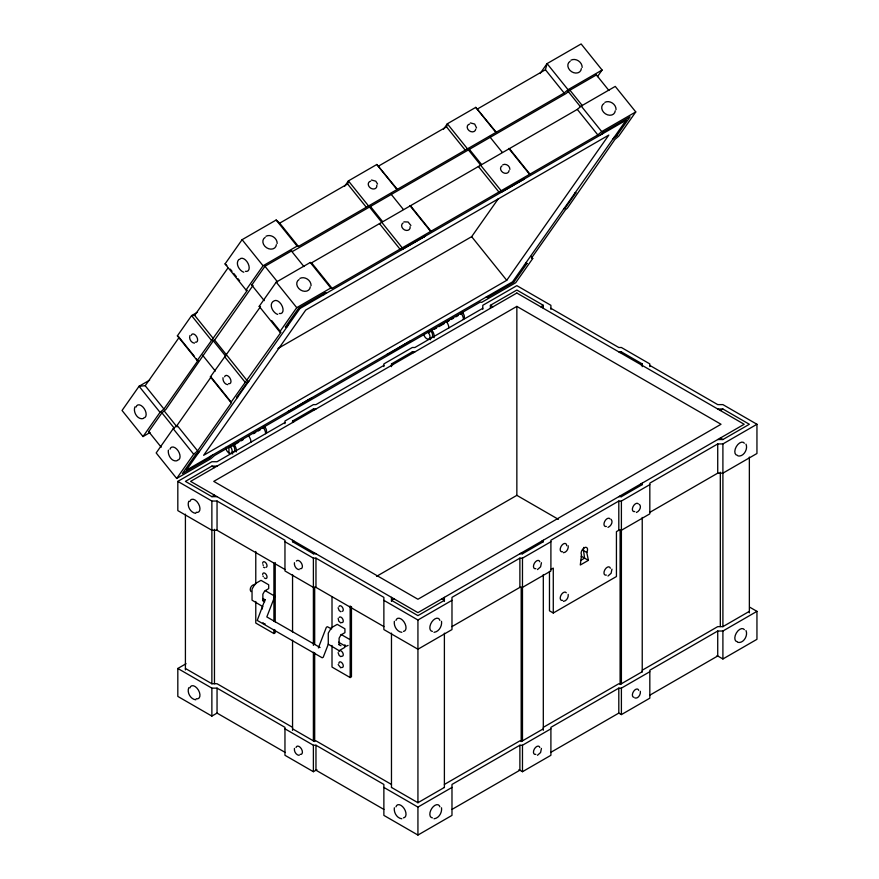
<?xml version="1.0" encoding="UTF-8"?>
<svg xmlns="http://www.w3.org/2000/svg" width="879" height="879" viewBox="0 0 879 879"><rect width="100%" height="100%" fill="white"/><g stroke="black" fill="none" stroke-linecap="round" stroke-linejoin="round"><path stroke-width="1.32" d="M168.372 450.136C167.548 454.872 171.559 462.013 176.943 460.794M223.002 377.706C222.541 380.662 224.617 384.343 227.749 384.661M294.421 562.725C293.96 565.669 296.036 569.35 299.168 569.669M294.421 748.425C293.96 751.369 296.036 755.061 299.168 755.38M338.173 618.355L338.734 621.112L340.843 622.991M394.341 621.343C393.616 626.002 396.901 631.814 401.846 632.32M394.341 807.79C393.616 812.449 396.901 818.272 401.846 818.778M197.489 312.221L191.589 315.616L177.382 335.844L197.226 360.533L247.329 290.334L246.032 289.993L225.068 263.909L242.099 239.681L276.149 220.025L279.687 223.156L347.59 183.953L348.414 180.898L376.838 164.483L397.33 189.348L564.153 93.031L568.043 89.691L602.093 70.034L581.129 43.95L547.068 63.607L540.102 73.517M378.607 166.054L446.51 126.851L447.334 123.785L475.759 107.37L496.25 132.235M477.528 108.941L545.43 69.738L547.068 63.607L568.043 89.691M265.051 599.61L257.228 620.431L322.219 657.8L323.252 657.195L328.416 643.889M274.808 596.358L266.82 616.926L320.077 647.515M134.981 406.834C132.718 411.68 137.388 419.854 143.035 418.613M189.985 335.514C188.644 338.536 191.128 342.832 194.413 343.184M188.798 501.25C186.678 506.018 190.6 512.809 195.786 513.358M188.798 687.697C186.678 692.476 190.6 699.255 195.786 699.816M581.129 560.154L584.601 558.143L583.359 549.507A4.582 2.648 -60 0 0 583.788 547.386M586.776 552.484L587.15 551.704A4.582 2.648 -60 0 0 584.348 547.705A4.582 2.648 -60 0 0 581.546 554.946L580.294 565.01L588.403 560.341L586.776 552.484L582.975 550.287M150.056 432.501L143.013 436.566L122.049 410.482L139.069 386.255L145.2 385.716L179.151 337.404L177.382 335.844M211.432 340.305L191.589 315.616L194.655 315.352L227.815 268.172M143.013 436.566L160.033 412.339L163.923 409.01L197.874 360.698L196.171 358.588M246.032 289.993L263.063 265.766L297.113 246.109L298.41 246.45L397.33 189.348M148.705 431.666L161.934 412.844L165.823 409.515L213.333 340.821L215.278 339.151L253.031 285.444L251.735 285.093L264.964 266.271L291.421 250.998L292.718 251.35L566.054 93.537L569.933 90.196L596.391 74.924M230.694 401.527L211.037 377.08L177.086 425.381L173.196 428.71L156.176 452.938L176.69 478.462L210.74 458.794L214.619 455.465L412.46 341.239L480.363 302.035L481.659 302.376L515.709 282.719L532.74 258.503L531.026 256.371M259.195 306.364L260.492 306.716L210.389 376.904L230.902 402.417L281.005 332.229L279.709 331.888L259.195 306.364L276.226 282.137L310.276 262.48L311.573 262.832L332.086 288.345L597.83 134.926L601.708 131.586L635.77 111.93L615.256 86.406L581.195 106.062L577.316 109.403L311.573 262.832M344.568 186.359L348.414 180.898L368.257 205.587M176.69 478.462L193.71 454.234L197.599 450.894L231.551 402.593L230.902 402.417M279.709 331.888L296.739 307.661L330.79 288.004L332.086 288.345M199.489 451.41L195.61 454.74L182.382 473.561L208.839 458.289L212.718 454.948M286.708 327.34L285.411 326.988L298.64 308.166L325.098 292.894L326.395 293.245M237.242 397.704L236.594 397.528L247.01 382.706L248.955 381.046M208.839 458.289L210.136 456.443M323.802 294.74L325.098 292.894M443.488 129.246L447.334 123.785L467.178 148.474M288.224 411.361L289.521 410.614M403.186 248.9L425.304 236.132M288.872 411.537L310.353 398.583M424.019 236.88L424.667 235.957M387.145 354.248L388.441 353.501M502.107 191.798L524.225 179.019M277.907 348.534L471.649 236.671L498.349 198.687M387.793 354.424L409.262 341.481M522.939 179.766L523.576 178.844M597.445 76.638L602.093 70.034M486.065 297.135L487.362 297.487L488.647 295.641M602.313 133.938L603.609 132.092L630.067 116.819L616.838 135.641L612.96 138.97M506.733 280.313L608.817 135.08L305.727 310.067L203.631 455.3L506.733 280.313L471.649 236.671M563.494 209.345L565.439 207.675L575.855 192.853L575.207 192.677M525.752 263.041L527.037 263.392L513.808 282.214L487.362 297.487M635.77 111.93L618.739 136.146L614.861 139.486L567.34 208.18L565.395 209.85L531.443 258.151L532.74 258.503M238.824 259.503C235.078 263.557 239.253 270.6 243.769 272.248M262.502 607.213L261.931 609.323M401.89 249.647L403.835 247.988M500.81 192.545L502.755 190.875M599.731 135.432L603.609 132.092M309.705 399.505L311.638 397.835M408.625 342.392L410.559 340.733M348.095 645.406L345.952 646.318M149.639 380.157L139.069 386.255L160.033 412.339M285.411 326.988L287.993 325.494M614.256 137.135L616.838 135.641M247.01 382.706L248.307 381.958M574.558 193.6L575.855 192.853M236.594 397.528L237.89 396.781M564.142 208.422L565.439 207.675M195.61 454.74L198.204 453.245M524.455 264.887L527.037 263.392M225.716 447.367A4.582 2.648 60 0 0 230.573 453.41A4.582 2.648 60 0 0 230.573 446.939L238.769 442.203M241.022 440.906L243.263 439.61M253.493 433.699L255.789 432.38M258.074 431.062L260.371 429.732M262.656 428.414L264.953 427.084L264.172 426.26M423.667 334.174A4.582 2.648 60 0 0 428.765 339.129A4.582 2.648 60 0 0 428.414 332.712L430.985 331.229A4.582 2.648 60 0 1 432.578 335.877A4.582 2.648 60 0 1 430.205 337.635M434.358 329.284L436.61 327.977M438.863 326.68L444.477 323.439M446.752 322.132L449.037 320.802M451.334 319.484L453.619 318.154M455.915 316.836L458.212 315.517M460.497 314.188L462.793 312.869L462.013 312.045M284.961 569.471L217.047 530.268L211.872 530.268L177.822 510.611L177.822 481.384L211.872 461.728L217.047 461.728L284.961 422.524M383.87 365.411L315.968 404.615L313.385 404.615L284.961 421.03L284.961 423.678M482.791 308.298L414.888 347.502L412.306 347.502L383.87 363.917L383.87 366.576M217.047 466.112L211.872 466.112L185.414 481.384L211.872 496.657L217.047 496.657M490.394 308.298L490.394 305.31L516.852 290.037L543.31 305.31L543.31 308.298M292.553 422.524L292.553 421.03L313.385 408.999L315.968 408.999M391.474 366.653L391.474 363.917L412.306 351.886L414.888 351.886M516.852 306.397L213.751 481.384L417.932 599.258L721.022 424.271L516.852 306.397L516.852 495.349L376.597 576.327M211.872 496.657L214.465 495.163M540.717 306.804L543.31 305.31M292.553 540.244L292.553 541.739L293.85 540.992M620.102 352.633L621.398 351.886L642.23 363.917L642.23 366.653M292.553 541.739L313.385 553.77L314.682 553.023M640.934 364.664L642.23 363.917M284.961 752.303L217.047 713.1L211.872 716.088L177.822 696.421L177.822 668.469L186.04 663.722M255.778 601.445L255.778 623.057L273.918 633.539L275.215 632.792L275.215 630.089M394.056 598.852L391.474 600.346L417.932 615.619L444.389 600.346L441.796 598.852M720.319 410.493L722.901 408.999L749.358 424.271L722.901 439.544L717.725 439.544M519.885 553.77L522.478 553.77L543.31 541.739L543.31 540.244M618.805 496.657L621.398 496.657L642.23 484.637L642.23 483.142M550.902 541.739L522.478 558.154L519.885 558.154L451.982 597.357L451.982 629.573L417.932 649.229L383.87 629.573L383.87 597.357L315.968 558.154L313.385 558.154L284.961 541.739M649.823 484.637L621.398 501.041L618.805 501.041L550.902 540.244L550.902 570.965L522.478 587.381L519.885 587.381L451.982 626.584M649.823 512.358L717.725 473.155L722.901 473.155L756.951 453.498L756.951 424.271L722.901 443.939L717.725 443.939L649.823 483.142L649.823 513.852L621.398 530.268L618.805 530.268L616.432 531.641L616.432 576.536L553.276 613.004L549.474 610.806L549.474 571.35M383.87 600.346L417.932 620.014L451.982 600.346M332.009 645.461L332.009 667.073L350.161 677.555L351.457 676.808L351.457 606.543M550.902 569.471L553.276 568.098L553.276 613.004M177.822 668.469L211.872 688.136L217.047 688.136L284.961 727.34L284.961 755.292L313.385 771.707L316.912 769.663M444.389 784.442L519.885 740.854L522.478 740.854L543.31 728.834M543.31 727.34L618.805 683.741L621.398 683.741L642.23 671.721M642.23 670.227L717.725 626.639L722.901 626.639L749.358 611.355M391.474 787.43L417.932 802.714L444.389 787.43M550.902 728.834L522.478 745.238L519.885 745.238L451.982 784.442L451.982 815.393L417.932 835.05L383.87 815.393L383.87 784.442L315.968 745.238L313.385 745.238L284.961 728.834M649.823 671.721L621.398 688.136L618.805 688.136L550.902 727.34L550.902 755.292L522.478 771.707L518.94 769.663M717.033 655.58L722.901 658.975L756.951 639.319L756.951 611.355L722.901 631.023L717.725 631.023L649.823 670.227L649.823 698.179L621.398 714.594L618.805 713.1L550.902 752.303M383.87 787.43L417.932 807.098L451.982 787.43M451.982 809.416L519.885 770.202L519.885 745.238M649.823 695.19L717.725 655.987L717.725 631.023M636.385 512.479C639.253 511.435 641.89 506.985 639.516 504.414M607.982 527.389C610.839 526.345 613.487 521.884 611.114 519.324M537.465 569.592L540.596 566.823L541.442 562.725M607.982 576.031L611.114 573.262L611.949 569.163M537.465 755.303L540.596 752.523L541.442 748.425M570.954 60.157C575.822 57.684 582.359 62.09 582.151 67.474M604.862 102.327C609.729 99.854 616.256 104.271 616.047 109.655M265.985 236.231C270.853 233.759 277.379 238.165 277.171 243.549M502.81 164.758C505.886 163.186 510.029 165.977 509.897 169.394M403.89 221.86L408.098 221.991L410.911 225.485M299.882 278.401C304.749 275.929 311.287 280.346 311.078 285.73M319.407 647.285L318.374 647.878L326.351 627.309L327.384 626.705L331.614 628.99M563.45 552.726C566.581 552.408 568.658 548.716 568.208 545.771M563.45 601.368C566.581 601.049 568.658 597.368 568.208 594.413M434.017 632.32C438.962 631.814 442.247 626.002 441.522 621.343M434.017 818.778C438.962 818.272 442.247 812.449 441.522 807.79M470.408 122.917L474.682 124.06L476.55 127.916M371.487 180.019L375.762 181.173L377.563 184.008M618.805 351.886L621.398 351.886M717.725 408.999L722.901 408.999M177.822 481.384L211.872 501.041L217.047 501.041L284.961 540.244L284.961 570.965L313.385 587.381L315.968 587.381L383.87 626.584M313.385 553.77L315.968 553.77M265.139 623.925L264.041 623.629M197.226 360.533L197.874 360.698M210.389 376.904L211.037 377.08M737.931 455.926C743.59 457.168 748.249 448.982 745.985 444.137M737.931 642.373C743.59 643.615 748.249 635.429 745.985 630.584M634.935 698.058C638.341 698.838 640.879 694.311 640.362 691.312M254.965 584.744C251.779 583.975 248.724 589.26 250.987 591.644M277.676 314.418C272.633 312.836 267.996 303.475 274.347 300.739A7.241 4.175 60 0 1 282.401 306.617A7.241 4.175 60 0 1 279.291 313.484M264.612 567.746L263.48 567.098M340.843 611.762L339.184 610.553L338.096 607.741M340.843 656.657L339.184 655.459L338.096 652.647M340.843 667.886L338.173 664.568M756.951 424.271L722.901 404.615L717.725 404.615L649.823 365.411M550.902 308.298L618.805 347.502L621.398 347.502L649.823 363.917L649.823 366.576M490.394 305.31L492.976 306.804M720.319 438.05L722.901 439.544M412.306 351.886L413.602 352.633M640.934 483.889L642.23 484.637M391.474 363.917L392.77 364.664M620.102 495.91L621.398 496.657M749.908 607.29L756.951 611.355M516.852 495.349L558.396 519.335M581.129 556.143L588.403 560.341M313.385 408.999L314.682 409.746M542.013 540.992L543.31 541.739M292.553 421.03L293.85 421.777M521.181 553.023L522.478 553.77M211.872 466.112L214.465 467.606M265.381 590.754L274.644 596.105M341.074 634.451L349.359 639.242M262.843 598.489L265.216 599.863M338.58 642.219L345.37 646.142M262.535 600.467L264.733 601.741M338.767 644.483L340.964 645.757M262.865 606.664L252.042 600.181L252.042 589.128L255.163 583.711L260.997 580.349L268.699 584.788L268.699 588.633L264.733 590.919L262.865 594.16L262.865 600.665M292.553 727.34L217.047 683.741L211.872 683.741L185.414 668.469M391.474 784.442L315.968 740.854L313.385 740.854L292.553 728.834M383.87 809.416L315.968 770.202L315.968 745.238M225.068 263.909L226.837 265.48M427.633 331.888L428.414 332.712M229.793 446.103L230.573 446.939M262.953 622.662L263.48 623.222M596.204 74.682L608.905 90.482M569.746 89.966L582.447 105.766M581.195 106.062L601.708 131.586M567.603 90.746L580.305 106.546M545.43 69.738L564.153 93.031M577.316 109.403L597.83 134.926M509.413 148.606L529.927 174.13M475.759 107.37L495.602 132.059M508.765 148.43L529.279 173.954M489.526 136.487L502.294 152.364M468.694 148.507L481.461 164.395M467.386 148.606L480.934 165.461M480.341 164.845L500.854 190.358M446.51 126.851L465.233 150.144M478.396 166.516L498.909 192.029M410.493 205.719L431.007 231.232M376.838 164.483L396.682 189.172M409.845 205.543L430.358 231.067M390.606 193.589L403.373 209.477M369.96 205.851L382.662 221.651M368.466 205.719L401.934 247.471M347.59 183.953L366.312 207.246M379.475 223.618L399.989 249.142M279.687 223.156L298.41 246.45M276.149 220.025L297.113 246.109M310.276 262.48L330.79 288.004M291.224 250.757L303.925 266.557M264.766 266.04L277.467 281.84M242.099 239.681L263.063 265.766M276.226 282.137L296.739 307.661M251.537 284.851L264.238 300.651M230.309 269.161L232.012 271.281M233.715 273.402L236.264 276.577M237.967 278.687L239.67 280.808M271.6 320.538L279.302 330.108M194.655 315.352L213.377 338.635M214.443 339.832L247.054 380.53M212.96 340.349L225.727 356.237M224.595 356.676L245.109 382.2M202.544 355.16L215.311 371.048M179.151 337.404L194.468 356.467M145.2 385.716L163.923 409.01M177.086 425.381L197.599 450.894M164.329 411.119L177.031 426.919M160.89 411.559L174.438 428.414M173.196 428.71L193.71 454.234M148.518 431.424L161.22 447.224M749.358 457.058L749.358 612.817M722.901 443.939L722.901 626.716M722.901 631.023L722.901 658.975M720.319 472.21L720.319 626.595M717.725 443.939L717.725 473.155M642.23 517.445L642.23 671.919M621.398 501.041L621.398 683.95M621.398 688.136L621.398 714.594M620.102 530.07L620.102 684.455M618.805 501.041L618.805 530.268M618.805 688.136L618.805 713.1M550.902 309.298L550.902 305.31L516.852 285.653L482.791 305.31L482.791 309.298M543.31 574.536L543.31 730.284M522.478 558.154L522.478 740.942M522.478 745.238L522.478 771.707M521.181 587.183L521.181 741.557M519.885 558.154L519.885 587.381M444.389 597.357L444.389 601.346M444.389 633.133L444.389 787.518M417.932 620.014L417.932 802.791M417.932 807.098L417.932 835.05M391.474 597.357L391.474 601.346M391.474 633.133L391.474 787.518M350.161 605.939L350.161 677.555M344.931 644.746L344.931 647.307L339.096 650.68L328.274 644.197L328.274 633.144L331.394 627.727L337.239 624.365L344.931 628.804L344.931 632.649L340.964 634.935L339.096 638.176L339.096 644.681M332.009 596.819L332.009 627.892M315.968 558.154L315.968 587.381M314.682 587.183L314.682 644.56M314.682 652.756L314.682 741.557M313.385 558.154L313.385 645.362M313.385 652.196L313.385 741.052M313.385 745.238L313.385 771.707M292.553 574.547L292.553 631.968M292.553 640.176L292.553 730.394M275.215 562.527L275.215 621.98M273.918 563.274L273.918 621.376M273.918 629.485L273.918 633.539M255.778 551.452L255.778 583.876M228.958 446.741L228.958 452.982M217.047 501.041L217.047 530.268M217.047 688.136L217.047 713.1M214.465 529.323L214.465 683.708M211.872 501.041L211.872 683.829M211.872 688.136L211.872 716.088M185.414 514.171L185.414 669.919M248.57 435.863A6.878 3.966 60 0 1 250.998 442.126M232.781 453.905A6.878 3.966 60 0 1 231.529 453.366M233.957 444.291A6.878 3.966 60 0 1 236.22 451.916M233.144 445.444A4.582 2.648 60 0 1 234.737 450.092A4.582 2.648 60 0 1 232.364 451.85M264.953 427.084A4.582 2.648 60 0 1 265.623 433.358M446.411 321.637A6.878 3.966 60 0 1 448.839 327.9M430.622 339.679A6.878 3.966 60 0 1 429.37 339.14M431.798 330.075A6.878 3.966 60 0 1 434.061 337.69M462.793 312.869A4.582 2.648 60 0 1 463.464 319.143M310.265 286.884A7.241 5.713 35.1 0 1 300.475 289.916A7.241 5.713 35.1 0 1 299.08 279.555M615.234 110.809A7.241 5.713 35.1 0 1 605.444 113.841A7.241 5.713 35.1 0 1 604.049 103.48M169.999 449.202A7.241 4.175 60 0 1 178.063 450.696A7.241 4.175 60 0 1 177.503 460.178M224.617 376.772A4.582 2.648 60 0 1 230.045 378.234A4.582 2.648 60 0 1 228.584 383.651M509.084 170.548A4.582 3.615 35.1 0 1 502.887 172.46A4.582 3.615 35.1 0 1 501.997 165.911M410.097 226.639A4.582 3.615 35.1 0 1 404.483 229.869A4.582 3.615 35.1 0 1 403.087 223.013M191.281 335.295A4.582 2.648 60 0 1 196.698 336.756A4.582 2.648 60 0 1 195.248 342.173M239.637 259.327A7.241 4.175 60 0 1 248.131 263.579A7.241 4.175 60 0 1 245.395 271.314M276.358 244.703A7.241 5.713 35.1 0 1 266.579 247.735A7.241 5.713 35.1 0 1 265.172 237.385M136.091 407.021A7.241 4.175 60 0 1 144.156 408.515A7.241 4.175 60 0 1 143.596 418.008M581.338 68.628A7.241 5.713 35.1 0 1 571.548 71.66A7.241 5.713 35.1 0 1 570.152 61.31M376.761 185.161A4.582 3.615 35.1 0 1 373.718 188.985A4.582 3.615 35.1 0 1 368.543 185.601A4.582 3.615 35.1 0 1 370.674 181.173M475.748 129.07A4.582 3.615 35.1 0 1 469.067 130.63A4.582 3.615 35.1 0 1 469.595 124.06M263.184 427.425A6.878 3.966 60 0 1 265.623 433.688M296.036 747.491A4.582 2.648 60 0 1 301.464 748.941A4.582 2.648 60 0 1 300.003 754.369M395.957 806.856A7.241 4.175 60 0 1 404.021 808.35A7.241 4.175 60 0 1 403.461 817.844M432.391 817.844A7.241 4.175 -60 0 1 431.842 808.35A7.241 4.175 -60 0 1 439.896 806.856M189.897 687.894A7.241 4.175 60 0 1 198.467 690.191A7.241 4.175 60 0 1 196.171 698.75M737.371 641.769A7.241 4.175 -60 0 1 736.305 633.078A7.241 4.175 -60 0 1 744.359 629.65M535.849 754.369A4.582 2.648 -60 0 1 534.399 748.941A4.582 2.648 -60 0 1 539.816 747.491M633.99 697.333A4.582 2.648 -60 0 1 633.638 691.323A4.582 2.648 -60 0 1 638.736 690.378M339.195 617.41A3.087 1.78 60 0 1 342.821 619.223A3.087 1.78 60 0 1 341.645 622.519M338.975 651.57A3.087 1.78 60 0 1 342.634 652.548A3.087 1.78 60 0 1 341.645 656.195M338.975 606.664A3.087 1.78 60 0 1 342.414 607.301A3.087 1.78 60 0 1 342.173 611.344M338.898 663.403A3.087 1.78 60 0 1 340.898 662.041A3.087 1.78 60 0 1 343.239 665.469A3.087 1.78 60 0 1 341.645 667.425M262.667 574.481A3.087 1.78 60 0 1 265.04 573.35A3.087 1.78 60 0 1 266.996 577.426A3.087 1.78 60 0 1 264.282 577.855M263.304 576.635A3.087 1.78 60 0 1 262.964 575.921M263.304 565.417A3.087 1.78 60 0 1 262.964 564.692M262.667 563.263A3.087 1.78 60 0 1 265.941 562.967A3.087 1.78 60 0 1 265.941 567.329M461.025 313.199A6.878 3.966 60 0 1 463.453 319.462M737.371 455.311A7.241 4.175 -60 0 1 736.305 446.62A7.241 4.175 -60 0 1 744.359 443.203M189.897 501.437A7.241 4.175 60 0 1 198.467 503.733A7.241 4.175 60 0 1 196.171 512.303M395.957 620.409A7.241 4.175 60 0 1 404.021 621.903A7.241 4.175 60 0 1 403.461 631.386M432.391 631.386A7.241 4.175 -60 0 1 431.842 621.903A7.241 4.175 -60 0 1 439.896 620.409M535.849 568.658A4.582 2.648 -60 0 1 534.399 563.241A4.582 2.648 -60 0 1 539.816 561.78M634.77 511.545A4.582 2.648 -60 0 1 633.034 506.656A4.582 2.648 -60 0 1 638.418 503.964M296.366 561.066A4.582 2.648 60 0 1 301.739 563.769A4.582 2.648 60 0 1 300.003 568.658M562.615 600.357A4.582 2.648 -60 0 1 560.879 595.468A4.582 2.648 -60 0 1 566.263 592.765M606.356 575.097A4.582 2.648 -60 0 1 604.906 569.68A4.582 2.648 -60 0 1 610.334 568.23M562.615 551.715A4.582 2.648 -60 0 1 560.264 548.804A4.582 2.648 -60 0 1 563.736 543.727A4.582 2.648 -60 0 1 566.691 545.738M606.356 526.455A4.582 2.648 -60 0 1 604.631 521.566A4.582 2.648 -60 0 1 610.004 518.863M299.937 308.518L186.271 470.221L512.523 281.862L626.189 120.159L299.937 308.518M516.852 293.026L190.6 481.384L417.932 612.63L744.183 424.271L516.852 293.026"/></g></svg>
